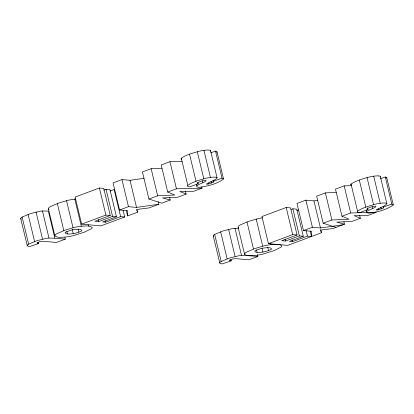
<?xml version="1.0" encoding="UTF-8"?>
<svg xmlns="http://www.w3.org/2000/svg" width="414" height="414" viewBox="0 0 414 414"><rect width="100%" height="100%" fill="white"/><g stroke="black" fill="none" stroke-linecap="round" stroke-linejoin="round"><path stroke-width="0.62" d="M136.884 209.769L137.474 212.232L127.6 215.917L127.615 210.726L119.553 210.001L113.048 182.91L121.959 179.588L130.022 180.313L144.088 178.325M291.042 209.468L292.848 208.796L296.776 209.153L303.281 236.244L289.438 241.403L292.501 241.678L307.421 236.115L311.53 236.487L311.545 231.302L303.483 230.572L296.978 203.481L305.889 200.159L313.957 200.883L317.792 200.345M380.642 178.615L385.289 176.964L386.743 177.622L393.3 204.935C386.717 209.851 377.765 211.942 369.578 213.055A8.994 1.827 -13.5 0 1 368.201 213.07C360.651 211.947 378.727 207.29 375.482 206.156A3.007 0.611 -13.5 0 0 374.696 206.198L371.135 206.99L367.777 208.335A5.304 1.076 -13.5 0 0 367.073 208.879L367.068 209.303L367.968 209.644L367.529 207.797M380.259 177.001L380.337 176.835A8.415 1.708 -13.5 0 0 380.357 176.618A10.153 2.06 -13.5 0 0 378.836 175.95M210.617 150.758A10.153 2.06 -13.5 0 0 209.07 150.101A11.504 2.334 -13.5 0 0 203.947 150.339A11.597 2.349 -13.5 0 0 199.041 151.281C192.94 153.061 186.352 154.598 181.172 158.345A13.139 2.665 -13.5 0 0 181.322 159.312L181.467 159.406M213.019 180.069L213.319 181.301L213.934 181.829A3.829 0.776 -13.5 0 1 213.805 181.994A4.119 0.833 -13.5 0 1 213.479 182.238L208.092 184.085A2.448 0.497 -13.5 0 1 206.809 184.178A1.811 0.367 -13.5 0 1 206.529 184.007L215.089 179.692L217.076 178.077A8.415 1.708 -13.5 0 0 217.091 177.854A10.153 2.06 -13.5 0 0 215.575 177.192A11.504 2.334 -13.5 0 0 210.452 177.43A11.597 2.349 -13.5 0 0 205.546 178.372C199.444 180.152 192.857 181.689 187.677 185.436A13.139 2.665 -13.5 0 0 187.827 186.403L189.389 186.916L198.202 183.79L197.908 182.558M350.937 184.199C356.123 180.452 362.705 178.915 368.807 177.13A11.597 2.349 -13.5 0 1 373.713 176.193A11.504 2.334 -13.5 0 1 378.857 175.945M386.888 203.698A10.153 2.06 -13.5 0 0 385.341 203.046A11.504 2.334 -13.5 0 0 380.218 203.284A11.597 2.349 -13.5 0 0 375.312 204.226C369.21 206.006 362.623 207.543 357.442 211.29A13.139 2.665 -13.5 0 0 357.592 212.258L359.155 212.765L367.968 209.644M210.431 151.239L210.571 150.981A8.415 1.708 -13.5 0 0 210.586 150.763L217.091 177.854M198.202 183.79L197.302 183.449L197.307 183.024A5.304 1.076 -13.5 0 1 198.011 182.481L201.364 181.135L204.93 180.344A3.007 0.611 -13.5 0 1 205.717 180.302C208.961 181.441 190.885 186.093 198.435 187.221A8.994 1.827 -13.5 0 0 199.812 187.206C207.999 186.093 216.952 184.002 223.534 179.081L216.977 151.767L215.523 151.11L210.876 152.761M64.879 237.289L65.324 239.137L54.86 238.195L48.355 211.099L42.466 210.974A9.491 1.925 -13.5 0 0 39.961 211.259L30.631 213.541L21.926 217.143A10.614 2.153 -13.5 0 0 20.71 218.613L27.308 245.854L29.435 246.615L38.714 243.52L38.419 242.288M54.86 238.195L48.971 238.066A9.491 1.925 -13.5 0 0 46.466 238.35L37.136 240.632L28.431 244.234A10.614 2.153 -13.5 0 0 27.215 245.709M238.536 228.295L235.023 228.326A9.491 1.925 -13.5 0 0 232.513 228.611L223.182 230.893L214.478 234.495A10.614 2.153 -13.5 0 0 213.262 235.964L219.86 263.206L221.992 263.966L231.266 260.867L230.971 259.64M241.528 255.417A9.491 1.925 -13.5 0 0 239.018 255.702L229.687 257.984L220.983 261.586A10.614 2.153 -13.5 0 0 219.767 263.061M78.862 232.156L81.066 231.188A6.422 1.304 -13.5 0 0 81.92 230.567C81.123 228.192 75.265 229.63 72.968 229.723A6.075 1.232 -13.5 0 0 71.198 230.122L65.81 232.099A6.293 1.278 -13.5 0 0 65.07 232.616C65.231 235.111 72.331 233.636 74.349 233.444A6.334 1.283 -13.5 0 0 76.471 232.932L78.862 232.156L78.122 229.077M268.536 250.579L270.74 249.611A6.422 1.304 -13.5 0 0 271.594 248.995C270.797 246.615 264.939 248.053 262.642 248.146A6.075 1.232 -13.5 0 0 260.872 248.55L255.485 250.522A6.293 1.278 -13.5 0 0 254.745 251.039C254.905 253.534 262.005 252.059 264.023 251.872A6.334 1.283 -13.5 0 0 266.145 251.36L268.536 250.579L267.796 247.5M75.752 199.036L74.313 199.191A15.002 3.043 -13.5 0 0 67.622 200.397L58.514 203.098L50.306 206.633A14.247 2.888 -13.5 0 0 48.65 207.968L48.417 208.858L54.917 235.949C58.089 238.35 62.933 237.01 66.664 236.901A15.106 3.064 -13.5 0 0 73.133 235.69L84.265 232.223L91.183 228.859A14.557 2.955 -13.5 0 0 91.691 228.409A14.775 2.996 -13.5 0 0 92.156 227.431C89.217 224.993 84.446 226.194 80.813 226.282A15.002 3.043 -13.5 0 0 74.122 227.488L65.019 230.189L56.806 233.724A14.247 2.888 -13.5 0 0 55.15 235.059L54.917 235.949M262.507 217.816A15.002 3.043 -13.5 0 0 257.296 218.82L248.188 221.521L239.98 225.056A14.247 2.888 -13.5 0 0 238.324 226.391L238.091 227.281L244.596 254.372C247.763 256.773 252.607 255.438 256.338 255.329A15.106 3.064 -13.5 0 0 262.807 254.118L273.939 250.646L280.858 247.282A14.557 2.955 -13.5 0 0 281.365 246.832A14.775 2.996 -13.5 0 0 281.83 245.854C278.891 243.416 274.12 244.622 270.487 244.71M270.492 244.705A15.002 3.043 -13.5 0 0 263.796 245.916L254.693 248.617L246.48 252.147A14.247 2.888 -13.5 0 0 244.824 253.482L244.596 254.372M380.357 176.618L386.857 203.709A8.415 1.708 -13.5 0 1 386.842 203.926L384.854 205.541L376.295 209.862A1.811 0.367 -13.5 0 0 376.569 210.033A2.448 0.497 -13.5 0 0 377.853 209.939L383.245 208.087A4.119 0.833 -13.5 0 0 383.571 207.849A3.829 0.776 -13.5 0 0 383.7 207.683L383.085 207.15L391.794 204.055L393.3 204.935M103.629 190.197L106.036 189.296L109.964 189.653L116.469 216.745L112.541 216.393L98.703 221.552L94.904 221.211L110.259 215.487L103.754 188.391L99.391 188.003L75.131 197.048L81.636 224.14L100.892 225.873L124.717 216.988L123.093 210.214M161.946 168.213L151.146 168.705L142.426 171.955L148.931 199.046L161.786 203.171L170.232 200.019L169.636 197.556M182.103 161.398L169.942 161.698L161.222 164.948L167.727 192.039L174.801 195.015L157.651 195.796L148.931 199.046M109.927 191.082L114.104 189.524L120.609 216.62L124.717 216.988M81.636 224.14L105.896 215.094L110.259 215.487M119.553 210.001L128.464 206.679L136.527 207.404L158.909 204.242L158.314 201.778M167.727 192.039L176.447 188.789L202.042 188.158L201.747 186.926M116.469 216.745L102.631 221.904L105.689 222.178L120.609 216.62M65.324 239.137L56.407 242.459L44.112 241.357L40.81 241.507A2.707 0.549 -13.5 0 0 39.713 241.755L38.419 242.174A3.219 0.652 -13.5 0 0 37.167 242.744M158.909 204.242L149.081 207.906L136.775 209.484L137.474 212.232M185.4 191.009L186.14 194.088L177.72 197.23L162.49 197.918L170.232 200.019M202.042 188.158L193.643 191.294L179.831 191.459L186.14 194.088M303.281 236.244L299.353 235.892L285.515 241.051L281.717 240.705L297.066 234.986L290.561 207.89L286.203 207.497L261.938 216.543L268.443 243.639L287.699 245.373L321.409 232.803L320.669 229.729M336.184 192.396L325.388 192.888L316.669 196.143L323.174 223.234L336.023 227.353M351.222 185.71L344.184 185.881L335.464 189.131L341.964 216.227L349.043 219.197L331.893 219.984L323.174 223.234M296.74 210.581L298.525 209.914M268.443 243.639L292.708 234.593L297.066 234.986M303.483 230.572L312.394 227.25L320.462 227.979L342.839 224.812M341.964 216.227L350.684 212.972L376.285 212.346L367.88 215.477L354.074 215.642L360.377 218.276L359.637 215.197M257.43 254.641L257.875 256.489L248.964 259.811L236.663 258.709L233.361 258.859A2.707 0.549 -13.5 0 0 232.264 259.107L230.971 259.526A3.219 0.652 -13.5 0 0 229.718 260.096M343.879 221.744L344.469 224.207L333.016 228.476L320.71 230.06L321.409 232.803M360.377 218.276L351.962 221.412L336.732 222.101L344.469 224.207M213.319 181.301L222.028 178.206L223.482 178.864M257.875 256.489L246.201 255.448L241.522 255.417L235.023 228.326M21.383 219.151L20.726 218.613M213.805 236.446L213.277 235.964M238.723 227.897L238.091 227.281M49.049 209.474L48.417 208.858M386.743 177.622L386.774 177.963A9.082 1.842 -13.5 0 1 386.645 178.217M216.977 151.767L217.008 152.109A9.082 1.842 -13.5 0 1 216.765 152.502M385.289 176.964L391.794 204.055M383.276 206.617L383.571 207.849M373.707 176.193L380.212 203.284M380.766 207.155L381.206 209.003M378.137 208.599L378.432 209.831M367.058 177.575L373.563 204.666M372.17 206.607L372.616 208.454M359.321 180.085L365.826 207.181M366.167 209.929L366.607 211.777M351.041 184.049L357.546 211.14M344.184 185.881L350.684 212.972M325.388 192.888L331.893 219.984M313.957 200.883L320.462 227.979M305.889 200.159L312.394 227.25M310.2 230.945L311.53 236.487M306.091 230.577L307.421 236.115M292.848 208.796L299.353 235.892M286.203 207.497L292.708 234.593M292.056 239.83L292.501 241.678M285.07 239.204L285.515 241.051M270.678 243.422L270.973 244.648M256.199 219.084L262.704 246.175M262.057 248.379L262.942 252.074M256.509 249.839L257.099 252.302M246.998 221.961L253.503 249.052M215.523 151.11L222.028 178.206M228.595 229.377L235.095 256.468M203.942 150.339L210.447 177.435M211 181.301L211.44 183.148M220.636 231.788L227.141 258.879M208.371 182.75L208.666 183.982M197.292 151.721L203.797 178.817M202.405 180.752L202.844 182.6M214.669 234.376L221.174 261.467M189.555 154.236L196.055 181.327M196.396 184.075L196.841 185.922M181.275 158.195L187.78 185.286M169.942 161.698L176.447 188.789M151.146 168.705L157.651 195.796M130.022 180.313L136.527 207.404M121.959 179.588L128.464 206.679M126.265 210.374L127.6 215.917M106.036 189.296L112.541 216.393M99.391 188.003L105.896 215.094M105.394 220.947L105.689 222.178M98.258 219.705L98.703 221.552M88.239 224.859L88.534 226.091M74.794 199.134L81.299 226.225M66.525 200.661L73.03 227.752M72.233 229.34L73.268 233.651M66.835 231.416L67.425 233.879M57.323 203.533L63.828 230.629M42.466 210.974L48.971 238.066M36.039 212.025L42.544 239.116M28.085 214.436L34.59 241.528M22.118 217.024L28.623 244.115M37.208 242.739A3.871 0.787 -13.5 0 0 37.156 243.22L38.274 243.468A25.404 5.149 -13.5 0 0 38.714 243.515M229.76 260.09A3.871 0.787 -13.5 0 0 229.708 260.572L230.826 260.82A25.404 5.149 -13.5 0 0 231.266 260.867M351.088 185.167A13.139 2.665 -13.5 0 1 350.937 184.199"/></g></svg>
